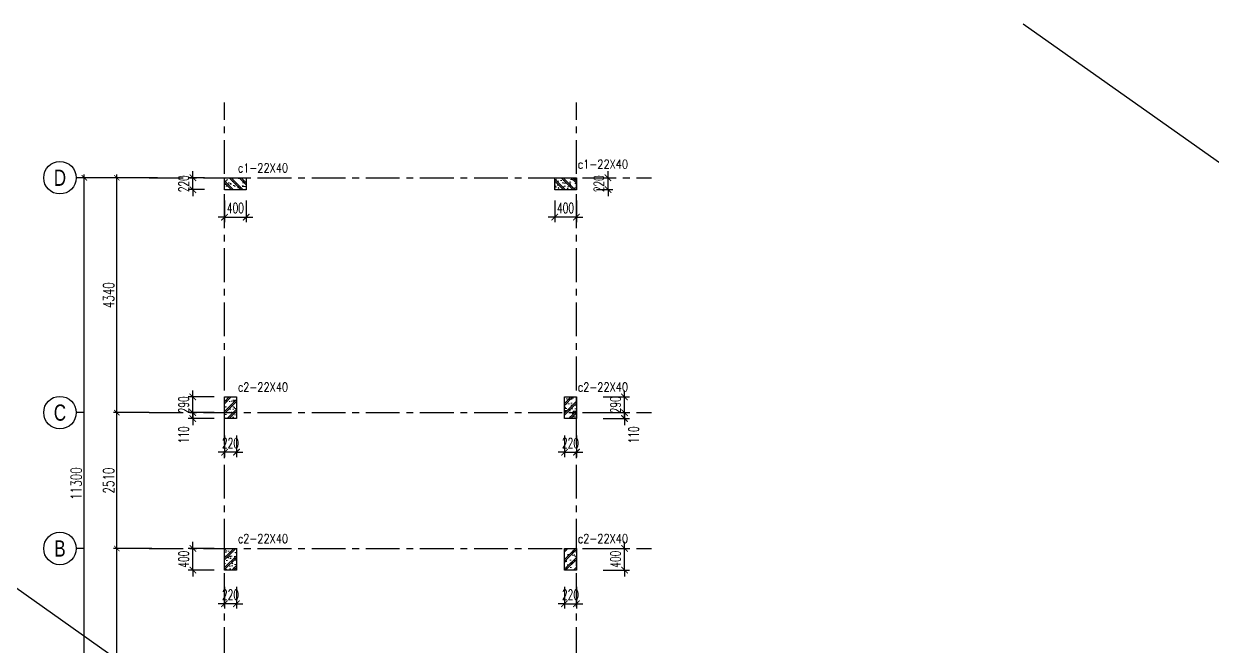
# Model space of a CAD drawing. Header units: millimetres. Extents: x -529861 to -223882, y -171969 to 61504.
# Drawn here: x -457432 to -435479, y -19940 to -8438 of the extents above; entities that cross this region are included whole.
import ezdxf
from ezdxf.enums import TextEntityAlignment as Align

# ---------------------------------------------------------------- set-up
doc = ezdxf.new("R2010")
doc.units = ezdxf.units.MM
doc.header["$LTSCALE"] = 5000
doc.linetypes.add('CENTER', pattern=[2, 1.25, -0.25, 0.25, -0.25])
doc.layers.get('Defpoints').update_dxf_attribs({"color": 143})
for name, color, linetype in [('KC ICC-COTVACH', 3, 'Continuous'), ('KCS_AXIS', 18, 'CENTER'), ('KCS_BORDER', 3, 'Continuous'), ('KCS_CHI', 1, 'Continuous'), ('KCS_DIM', 1, 'Continuous'), ('KCS_TEXT', 2, 'Continuous')]:
    doc.layers.add(name, color=color, linetype=linetype)
for name, color, linetype, lineweight in [('KC-COT-HATCH', 13, 'Continuous', 15), ('KC-COT-NETCAT', 2, 'Continuous', 30), ('S-text', 2, 'Continuous', 20)]:
    doc.layers.add(name, color=color, linetype=linetype, lineweight=lineweight)
doc.layers.add('KCS_Plotter', color=11, linetype='Continuous', plot=False)
doc.styles.add('s-text', font='vnsimli.shx', dxfattribs={"width": 0.7})
doc.styles.add('style1', font='arial.ttf', dxfattribs={"width": 0.75})
doc.styles.add('vnsimpli', font='vnsimli.shx', dxfattribs={"width": 0.65})
doc.dimstyles.new('1-100s', dxfattribs={"dimtxt": 200, "dimasz": 100, "dimexe": 60, "dimexo": 0, "dimgap": 50, "dimtad": 1, "dimdec": 0, "dimzin": 0, "dimdsep": 46, "dimtxsty": 's-text', "dimblk1": 'ARCHTICK', "dimblk2": 'ARCHTICK', "dimsah": 1, "dimcen": 80, "dimdle": 60, "dimclrd": 9, "dimclre": 9, "dimclrt": 2, "dimadec": 0, "dimazin": 0, "dimtfac": 0.0001, "dimtdec": 0, "dimtix": 1, "dimtmove": 1, "dimatfit": 3, "dimldrblk": 'ARCHTICK', "dimfxl": 200, "dimtolj": 1, "dimtzin": 0, "dimarcsym": 0})
doc.dimstyles.new('KCS_DIM75', dxfattribs={"dimscale": 75, "dimtxt": 2.5, "dimasz": 1.6, "dimexe": 1.2, "dimexo": 0, "dimgap": 1, "dimtad": 1, "dimdec": 0, "dimzin": 0, "dimdsep": 46, "dimtxsty": 'vnsimpli', "dimblk": 'ARCHTICK', "dimcen": 0, "dimdle": 1, "dimclrd": 256, "dimclre": 256, "dimclrt": 2, "dimadec": 0, "dimazin": 0, "dimtfac": 1, "dimtdec": 0, "dimtix": 1, "dimtmove": 2, "dimatfit": 3, "dimfxl": 1, "dimtolj": 1, "dimtzin": 0, "dimarcsym": 0})

# ---------------------------------------------------------------- blocks, each defined once
blk = doc.blocks.new('*U935')
at = {"layer": 'KC-COT-HATCH'}
h = blk.add_hatch(dxfattribs=at)
h.set_pattern_fill('CHAU-02', color=256, scale=30, pattern_type=2)
h.set_pattern_definition([(50, (-758.44, -466.9), (215.178, -18.826), [22.5, -247.5]), (355, (-758.44, -466.9), (-41.625, 225.658), [18, -198]), (100.451, (-740.51, -468.47), (173.553, 206.83), [19.122, -210.343]), (46.184, (-758.44, -406.9), (320.17, -49.656), [33.75, -371.25]), (96.636, (-731.76, -411.04), (280.4, 292.24), [28.68, -315.514]), (351.184, (-758.44, -406.9), (280.4, 292.24), [27, -297]), (21, (-728.44, -421.9), (179.072, -120.786), [22.5, -247.5]), (226, (-728.44, -421.9), (201.565, -109.66), [18, -198]), (71.451, (-713.52, -431.97), (252.067, 96.76), [19.122, -210.343]), (67.5, (-758.44, -466.9), (-46.775, 88.3123), [0, -195.6, 0, -201, 0, -198.75]), (4.5, (-758.44, -466.9), (85.005, 114.031), [0, -114.6, 0, -191.1, 0, -75.75]), (327.5, (-825.34, -466.9), (160.147, -6.7665), [0, -75, 0, -234, 0, -310.5]), (317.5, (-855.34, -466.9), (174.956, 30.031), [0, -97.5, 0, -155.4, 0, -220.5]), (315, (-758.44, -466.9), (90.156, 90.156), []), (315, (-758.44, -430.15), (90.156, 90.156), [])])
h.paths.add_polyline_path([(-110, 200), (-110, -200), (110, -200), (110, 200)])
at = {"layer": 'KC-COT-NETCAT'}
blk.add_lwpolyline([(-110, -200), (110, -200), (110, 200), (-110, 200)], close=True, dxfattribs=at)
blk = doc.blocks.new('_ArchTick')
at = {"color": 0, "linetype": 'ByBlock', "const_width": 0.15}
blk.add_lwpolyline([(-0.5, -0.5), (0.5, 0.5)], dxfattribs=at)
blk = doc.blocks.new('*D1159')
at = {"layer": 'Defpoints', "color": 0, "ltscale": 1500, "transparency": 16777216}
for p in [(-30105, -46736), (-23605, -46736), (-23605, -48212)]:
    blk.add_point(p, dxfattribs=at)
at = {"layer": 'KCS_DIM', "color": 9, "lineweight": -2, "ltscale": 1500, "transparency": 16777216}
for p, q in [((-30105, -46736), (-30105, -48272)), ((-23605, -46736), (-23605, -48272)), ((-30165, -48212), (-23545, -48212))]:
    blk.add_line(p, q, dxfattribs=at)
at = {"layer": 'KCS_DIM', "color": 9, "lineweight": -2, "ltscale": 1500, "transparency": 16777216, "xscale": 100, "yscale": 100, "zscale": 100, "rotation": 180}
blk.add_blockref('_ArchTick', (-30105, -48212), dxfattribs=at)
at = {"layer": 'KCS_DIM', "color": 9, "lineweight": -2, "ltscale": 1500, "transparency": 16777216, "xscale": 100, "yscale": 100, "zscale": 100}
blk.add_blockref('_ArchTick', (-23605, -48212), dxfattribs=at)
at = {"layer": 'KCS_DIM', "color": 2, "ltscale": 1500, "transparency": 16777216, "insert": (-26855, -48062), "char_height": 200, "attachment_point": 5, "style": 's-text'}
blk.add_mtext('\\A1;6500', dxfattribs=at)
blk = doc.blocks.new('*D1160')
at = {"layer": 'Defpoints', "color": 0, "ltscale": 1500, "transparency": 16777216}
for p in [(-32095, -41688), (-31449, -41688), (-31412, -46138)]:
    blk.add_point(p, dxfattribs=at)
at = {"layer": 'KCS_DIM', "color": 9, "lineweight": -2, "ltscale": 1500, "transparency": 16777216}
for p, q in [((-31449, -41688), (-32155, -41688)), ((-32095, -46198), (-32095, -41628)), ((-31412, -46138), (-32155, -46138))]:
    blk.add_line(p, q, dxfattribs=at)
at = {"layer": 'KCS_DIM', "color": 9, "lineweight": -2, "ltscale": 1500, "transparency": 16777216, "xscale": 100, "yscale": 100, "zscale": 100}
for p, rotation in [((-32095, -41688), 90), ((-32095, -46138), 270)]:
    blk.add_blockref('_ArchTick', p, dxfattribs=dict(at, rotation=rotation))
at = {"layer": 'KCS_DIM', "color": 2, "ltscale": 1500, "transparency": 16777216, "insert": (-32245, -43913), "char_height": 200, "attachment_point": 5, "rotation": 90, "style": 's-text'}
blk.add_mtext('\\A1;4450', dxfattribs=at)
blk = doc.blocks.new('*D1161')
at = {"layer": 'Defpoints', "color": 0, "ltscale": 1500, "transparency": 16777216}
for p in [(-32095, -39178), (-31495, -39178), (-31449, -41688)]:
    blk.add_point(p, dxfattribs=at)
at = {"layer": 'KCS_DIM', "color": 9, "lineweight": -2, "ltscale": 1500, "transparency": 16777216}
for p, q in [((-31495, -39178), (-32155, -39178)), ((-32095, -41748), (-32095, -39118)), ((-31449, -41688), (-32155, -41688))]:
    blk.add_line(p, q, dxfattribs=at)
at = {"layer": 'KCS_DIM', "color": 9, "lineweight": -2, "ltscale": 1500, "transparency": 16777216, "xscale": 100, "yscale": 100, "zscale": 100}
for p, rotation in [((-32095, -39178), 90), ((-32095, -41688), 270)]:
    blk.add_blockref('_ArchTick', p, dxfattribs=dict(at, rotation=rotation))
at = {"layer": 'KCS_DIM', "color": 2, "ltscale": 1500, "transparency": 16777216, "insert": (-32245, -40433), "char_height": 200, "attachment_point": 5, "rotation": 90, "style": 's-text'}
blk.add_mtext('\\A1;2510', dxfattribs=at)
blk = doc.blocks.new('*D1162')
at = {"layer": 'Defpoints', "color": 0, "ltscale": 1500, "transparency": 16777216}
for p in [(-32095, -34838), (-31346, -34838), (-31495, -39178)]:
    blk.add_point(p, dxfattribs=at)
at = {"layer": 'KCS_DIM', "color": 9, "lineweight": -2, "ltscale": 1500, "transparency": 16777216}
for p, q in [((-31346, -34838), (-32155, -34838)), ((-32095, -39238), (-32095, -34778)), ((-31495, -39178), (-32155, -39178))]:
    blk.add_line(p, q, dxfattribs=at)
at = {"layer": 'KCS_DIM', "color": 9, "lineweight": -2, "ltscale": 1500, "transparency": 16777216, "xscale": 100, "yscale": 100, "zscale": 100}
for p, rotation in [((-32095, -34838), 90), ((-32095, -39178), 270)]:
    blk.add_blockref('_ArchTick', p, dxfattribs=dict(at, rotation=rotation))
at = {"layer": 'KCS_DIM', "color": 2, "ltscale": 1500, "transparency": 16777216, "insert": (-32245, -37008), "char_height": 200, "attachment_point": 5, "rotation": 90, "style": 's-text'}
blk.add_mtext('\\A1;4340', dxfattribs=at)
blk = doc.blocks.new('*D1163')
at = {"layer": 'Defpoints', "color": 0, "ltscale": 1500, "transparency": 16777216}
for p in [(-32695, -34838), (-31495, -34838), (-31495, -46138)]:
    blk.add_point(p, dxfattribs=at)
at = {"layer": 'KCS_DIM', "color": 9, "lineweight": -2, "ltscale": 1500, "transparency": 16777216}
for p, q in [((-31495, -34838), (-32755, -34838)), ((-32695, -46198), (-32695, -34778)), ((-31495, -46138), (-32755, -46138))]:
    blk.add_line(p, q, dxfattribs=at)
at = {"layer": 'KCS_DIM', "color": 9, "lineweight": -2, "ltscale": 1500, "transparency": 16777216, "xscale": 100, "yscale": 100, "zscale": 100}
for p, rotation in [((-32695, -34838), 90), ((-32695, -46138), 270)]:
    blk.add_blockref('_ArchTick', p, dxfattribs=dict(at, rotation=rotation))
at = {"layer": 'KCS_DIM', "color": 2, "ltscale": 1500, "transparency": 16777216, "insert": (-32845, -40488), "char_height": 200, "attachment_point": 5, "rotation": 90, "style": 's-text'}
blk.add_mtext('\\A1;11300', dxfattribs=at)
blk = doc.blocks.new('*U10')
at = {"layer": 'KC-COT-HATCH'}
h = blk.add_hatch(dxfattribs=at)
h.set_pattern_fill('CHAU-02', color=256, scale=30, pattern_type=2)
h.set_pattern_definition([(50, (-758.44, -556.9), (215.178, -18.826), [22.5, -247.5]), (355, (-758.44, -556.9), (-41.625, 225.658), [18, -198]), (100.451, (-740.51, -558.47), (173.553, 206.83), [19.122, -210.343]), (46.184, (-758.44, -496.9), (320.17, -49.656), [33.75, -371.25]), (96.636, (-731.76, -501.04), (280.4, 292.24), [28.68, -315.514]), (351.184, (-758.44, -496.9), (280.4, 292.24), [27, -297]), (21, (-728.44, -511.9), (179.072, -120.786), [22.5, -247.5]), (226, (-728.44, -511.9), (201.565, -109.66), [18, -198]), (71.451, (-713.52, -521.97), (252.067, 96.76), [19.122, -210.343]), (67.5, (-758.44, -556.9), (-46.775, 88.3123), [0, -195.6, 0, -201, 0, -198.75]), (4.5, (-758.44, -556.9), (85.005, 114.031), [0, -114.6, 0, -191.1, 0, -75.75]), (327.5, (-825.34, -556.9), (160.147, -6.7665), [0, -75, 0, -234, 0, -310.5]), (317.5, (-855.34, -556.9), (174.956, 30.031), [0, -97.5, 0, -155.4, 0, -220.5]), (315, (-758.44, -556.9), (90.156, 90.156), []), (315, (-758.44, -520.15), (90.156, 90.156), [])])
h.paths.add_polyline_path([(-110, 110), (-110, -110), (110, -110), (110, 110)])
at = {"layer": 'KC-COT-NETCAT'}
blk.add_lwpolyline([(-110, -110), (110, -110), (110, 110), (-110, 110)], close=True, dxfattribs=at)
blk = doc.blocks.new('*D1043')
at = {"layer": 'Defpoints', "color": 0, "linetype": 'ByBlock', "ltscale": 1500, "transparency": 16777216}
for p in [(-446727, -18133), (-446334, -18133), (-446727, -18533)]:
    blk.add_point(p, dxfattribs=at)
at = {"layer": 'KCS_DIM', "linetype": 'ByBlock', "lineweight": -2, "ltscale": 1500, "transparency": 16777216}
for p, q in [((-446727, -18133), (-446244, -18133)), ((-446334, -18133), (-446334, -18013)), ((-446334, -18533), (-446334, -18133)), ((-446727, -18533), (-446244, -18533)), ((-446334, -18533), (-446334, -18653))]:
    blk.add_line(p, q, dxfattribs=at)
at = {"layer": 'KCS_DIM', "linetype": 'ByBlock', "lineweight": -2, "ltscale": 1500, "transparency": 16777216, "xscale": 120, "yscale": 120, "zscale": 120}
for p, rotation in [((-446334, -18133), 270), ((-446334, -18533), 90)]:
    blk.add_blockref('_ArchTick', p, dxfattribs=dict(at, rotation=rotation))
at = {"layer": 'KCS_DIM', "color": 2, "linetype": 'ByBlock', "ltscale": 1500, "transparency": 16777216, "insert": (-446502, -18333), "char_height": 187.5, "attachment_point": 5, "rotation": 90, "style": 'vnsimpli'}
blk.add_mtext('\\A1;400', dxfattribs=at)
blk = doc.blocks.new('*D1044')
at = {"layer": 'Defpoints', "color": 0, "linetype": 'ByBlock', "ltscale": 1500, "transparency": 16777216}
for p in [(-447443, -18844), (-447223, -18844), (-447223, -19155)]:
    blk.add_point(p, dxfattribs=at)
at = {"layer": 'KCS_DIM', "linetype": 'ByBlock', "lineweight": -2, "ltscale": 1500, "transparency": 16777216}
for p, q in [((-447443, -18844), (-447443, -19245)), ((-447223, -18844), (-447223, -19245)), ((-447443, -19155), (-447563, -19155)), ((-447443, -19155), (-447223, -19155)), ((-447223, -19155), (-447103, -19155))]:
    blk.add_line(p, q, dxfattribs=at)
at = {"layer": 'KCS_DIM', "linetype": 'ByBlock', "lineweight": -2, "ltscale": 1500, "transparency": 16777216, "xscale": 120, "yscale": 120, "zscale": 120}
blk.add_blockref('_ArchTick', (-447443, -19155), dxfattribs=at)
at = {"layer": 'KCS_DIM', "linetype": 'ByBlock', "lineweight": -2, "ltscale": 1500, "transparency": 16777216, "xscale": 120, "yscale": 120, "zscale": 120, "rotation": 180}
blk.add_blockref('_ArchTick', (-447223, -19155), dxfattribs=at)
at = {"layer": 'KCS_DIM', "color": 2, "linetype": 'ByBlock', "ltscale": 1500, "transparency": 16777216, "insert": (-447333, -18986), "char_height": 187.5, "attachment_point": 5, "style": 'vnsimpli'}
blk.add_mtext('\\A1;220', dxfattribs=at)
blk = doc.blocks.new('*D1045')
at = {"layer": 'Defpoints', "color": 0, "linetype": 'ByBlock', "ltscale": 1500, "transparency": 16777216}
for p in [(-454308, -18133), (-453914, -18133), (-453914, -18533)]:
    blk.add_point(p, dxfattribs=at)
at = {"layer": 'KCS_DIM', "linetype": 'ByBlock', "lineweight": -2, "ltscale": 1500, "transparency": 16777216}
for p, q in [((-453914, -18133), (-454398, -18133)), ((-454308, -18133), (-454308, -18013)), ((-454308, -18533), (-454308, -18133)), ((-453914, -18533), (-454398, -18533)), ((-454308, -18533), (-454308, -18653))]:
    blk.add_line(p, q, dxfattribs=at)
at = {"layer": 'KCS_DIM', "linetype": 'ByBlock', "lineweight": -2, "ltscale": 1500, "transparency": 16777216, "xscale": 120, "yscale": 120, "zscale": 120}
for p, rotation in [((-454308, -18133), 270), ((-454308, -18533), 90)]:
    blk.add_blockref('_ArchTick', p, dxfattribs=dict(at, rotation=rotation))
at = {"layer": 'KCS_DIM', "color": 2, "linetype": 'ByBlock', "ltscale": 1500, "transparency": 16777216, "insert": (-454477, -18333), "char_height": 187.5, "attachment_point": 5, "rotation": 90, "style": 'vnsimpli'}
blk.add_mtext('\\A1;400', dxfattribs=at)
blk = doc.blocks.new('*D1046')
at = {"layer": 'Defpoints', "color": 0, "linetype": 'ByBlock', "ltscale": 1500, "transparency": 16777216}
for p in [(-453723, -18844), (-453503, -18844), (-453723, -19155)]:
    blk.add_point(p, dxfattribs=at)
at = {"layer": 'KCS_DIM', "linetype": 'ByBlock', "lineweight": -2, "ltscale": 1500, "transparency": 16777216}
for p, q in [((-453723, -18844), (-453723, -19245)), ((-453503, -18844), (-453503, -19245)), ((-453723, -19155), (-453843, -19155)), ((-453503, -19155), (-453723, -19155)), ((-453503, -19155), (-453383, -19155))]:
    blk.add_line(p, q, dxfattribs=at)
at = {"layer": 'KCS_DIM', "linetype": 'ByBlock', "lineweight": -2, "ltscale": 1500, "transparency": 16777216, "xscale": 120, "yscale": 120, "zscale": 120}
blk.add_blockref('_ArchTick', (-453723, -19155), dxfattribs=at)
at = {"layer": 'KCS_DIM', "linetype": 'ByBlock', "lineweight": -2, "ltscale": 1500, "transparency": 16777216, "xscale": 120, "yscale": 120, "zscale": 120, "rotation": 180}
blk.add_blockref('_ArchTick', (-453503, -19155), dxfattribs=at)
at = {"layer": 'KCS_DIM', "color": 2, "linetype": 'ByBlock', "ltscale": 1500, "transparency": 16777216, "insert": (-453613, -18986), "char_height": 187.5, "attachment_point": 5, "style": 'vnsimpli'}
blk.add_mtext('\\A1;220', dxfattribs=at)
blk = doc.blocks.new('*D1034')
at = {"layer": 'Defpoints', "color": 0, "linetype": 'ByBlock', "ltscale": 1500, "transparency": 16777216}
for p in [(-454308, -15623), (-453914, -15623), (-453914, -15733)]:
    blk.add_point(p, dxfattribs=at)
at = {"layer": 'KCS_DIM', "linetype": 'ByBlock', "lineweight": -2, "ltscale": 1500, "transparency": 16777216}
for p, q in [((-454308, -15623), (-454308, -15503)), ((-453914, -15623), (-454398, -15623)), ((-453914, -15733), (-454398, -15733)), ((-454308, -15733), (-454308, -15623)), ((-454308, -15733), (-454308, -15853))]:
    blk.add_line(p, q, dxfattribs=at)
at = {"layer": 'KCS_DIM', "linetype": 'ByBlock', "lineweight": -2, "ltscale": 1500, "transparency": 16777216, "xscale": 120, "yscale": 120, "zscale": 120}
for p, rotation in [((-454308, -15623), 270), ((-454308, -15733), 90)]:
    blk.add_blockref('_ArchTick', p, dxfattribs=dict(at, rotation=rotation))
at = {"layer": 'KCS_DIM', "color": 2, "linetype": 'ByBlock', "ltscale": 1500, "transparency": 16777216, "insert": (-454477, -16035), "char_height": 187.5, "attachment_point": 5, "rotation": 90, "style": 'vnsimpli'}
blk.add_mtext('\\A1;110', dxfattribs=at)
blk = doc.blocks.new('*D1035')
at = {"layer": 'Defpoints', "color": 0, "linetype": 'ByBlock', "ltscale": 1500, "transparency": 16777216}
for p in [(-454308, -15333), (-453914, -15333), (-453914, -15623)]:
    blk.add_point(p, dxfattribs=at)
at = {"layer": 'KCS_DIM', "linetype": 'ByBlock', "lineweight": -2, "ltscale": 1500, "transparency": 16777216}
for p, q in [((-453914, -15333), (-454398, -15333)), ((-454308, -15333), (-454308, -15213)), ((-454308, -15623), (-454308, -15333)), ((-453914, -15623), (-454398, -15623)), ((-454308, -15623), (-454308, -15743))]:
    blk.add_line(p, q, dxfattribs=at)
at = {"layer": 'KCS_DIM', "linetype": 'ByBlock', "lineweight": -2, "ltscale": 1500, "transparency": 16777216, "xscale": 120, "yscale": 120, "zscale": 120}
for p, rotation in [((-454308, -15333), 270), ((-454308, -15623), 90)]:
    blk.add_blockref('_ArchTick', p, dxfattribs=dict(at, rotation=rotation))
at = {"layer": 'KCS_DIM', "color": 2, "linetype": 'ByBlock', "ltscale": 1500, "transparency": 16777216, "insert": (-454477, -15478), "char_height": 187.5, "attachment_point": 5, "rotation": 90, "style": 'vnsimpli'}
blk.add_mtext('\\A1;290', dxfattribs=at)
blk = doc.blocks.new('*D1030')
at = {"layer": 'Defpoints', "color": 0, "linetype": 'ByBlock', "ltscale": 1500, "transparency": 16777216}
for p in [(-453723, -16044), (-453503, -16044), (-453723, -16355)]:
    blk.add_point(p, dxfattribs=at)
at = {"layer": 'KCS_DIM', "linetype": 'ByBlock', "lineweight": -2, "ltscale": 1500, "transparency": 16777216}
for p, q in [((-453723, -16044), (-453723, -16445)), ((-453503, -16044), (-453503, -16445)), ((-453723, -16355), (-453843, -16355)), ((-453503, -16355), (-453723, -16355)), ((-453503, -16355), (-453383, -16355))]:
    blk.add_line(p, q, dxfattribs=at)
at = {"layer": 'KCS_DIM', "linetype": 'ByBlock', "lineweight": -2, "ltscale": 1500, "transparency": 16777216, "xscale": 120, "yscale": 120, "zscale": 120}
blk.add_blockref('_ArchTick', (-453723, -16355), dxfattribs=at)
at = {"layer": 'KCS_DIM', "linetype": 'ByBlock', "lineweight": -2, "ltscale": 1500, "transparency": 16777216, "xscale": 120, "yscale": 120, "zscale": 120, "rotation": 180}
blk.add_blockref('_ArchTick', (-453503, -16355), dxfattribs=at)
at = {"layer": 'KCS_DIM', "color": 2, "linetype": 'ByBlock', "ltscale": 1500, "transparency": 16777216, "insert": (-453613, -16186), "char_height": 187.5, "attachment_point": 5, "style": 'vnsimpli'}
blk.add_mtext('\\A1;220', dxfattribs=at)
blk = doc.blocks.new('*D1031')
at = {"layer": 'Defpoints', "color": 0, "linetype": 'ByBlock', "ltscale": 1500, "transparency": 16777216}
for p in [(-446727, -15623), (-446727, -15733), (-446334, -15623)]:
    blk.add_point(p, dxfattribs=at)
at = {"layer": 'KCS_DIM', "linetype": 'ByBlock', "lineweight": -2, "ltscale": 1500, "transparency": 16777216}
for p, q in [((-446334, -15623), (-446334, -15503)), ((-446727, -15623), (-446244, -15623)), ((-446727, -15733), (-446244, -15733)), ((-446334, -15733), (-446334, -15623)), ((-446334, -15733), (-446334, -15853))]:
    blk.add_line(p, q, dxfattribs=at)
at = {"layer": 'KCS_DIM', "linetype": 'ByBlock', "lineweight": -2, "ltscale": 1500, "transparency": 16777216, "xscale": 120, "yscale": 120, "zscale": 120}
for p, rotation in [((-446334, -15623), 270), ((-446334, -15733), 90)]:
    blk.add_blockref('_ArchTick', p, dxfattribs=dict(at, rotation=rotation))
at = {"layer": 'KCS_DIM', "color": 2, "linetype": 'ByBlock', "ltscale": 1500, "transparency": 16777216, "insert": (-446165, -16035), "char_height": 187.5, "attachment_point": 5, "rotation": 90, "style": 'vnsimpli'}
blk.add_mtext('\\A1;110', dxfattribs=at)
blk = doc.blocks.new('*D1032')
at = {"layer": 'Defpoints', "color": 0, "linetype": 'ByBlock', "ltscale": 1500, "transparency": 16777216}
for p in [(-446727, -15333), (-446334, -15333), (-446727, -15623)]:
    blk.add_point(p, dxfattribs=at)
at = {"layer": 'KCS_DIM', "linetype": 'ByBlock', "lineweight": -2, "ltscale": 1500, "transparency": 16777216}
for p, q in [((-446727, -15333), (-446244, -15333)), ((-446334, -15333), (-446334, -15213)), ((-446334, -15623), (-446334, -15333)), ((-446727, -15623), (-446244, -15623)), ((-446334, -15623), (-446334, -15743))]:
    blk.add_line(p, q, dxfattribs=at)
at = {"layer": 'KCS_DIM', "linetype": 'ByBlock', "lineweight": -2, "ltscale": 1500, "transparency": 16777216, "xscale": 120, "yscale": 120, "zscale": 120}
for p, rotation in [((-446334, -15333), 270), ((-446334, -15623), 90)]:
    blk.add_blockref('_ArchTick', p, dxfattribs=dict(at, rotation=rotation))
at = {"layer": 'KCS_DIM', "color": 2, "linetype": 'ByBlock', "ltscale": 1500, "transparency": 16777216, "insert": (-446502, -15478), "char_height": 187.5, "attachment_point": 5, "rotation": 90, "style": 'vnsimpli'}
blk.add_mtext('\\A1;290', dxfattribs=at)
blk = doc.blocks.new('*D1033')
at = {"layer": 'Defpoints', "color": 0, "linetype": 'ByBlock', "ltscale": 1500, "transparency": 16777216}
for p in [(-447443, -16044), (-447223, -16044), (-447223, -16355)]:
    blk.add_point(p, dxfattribs=at)
at = {"layer": 'KCS_DIM', "linetype": 'ByBlock', "lineweight": -2, "ltscale": 1500, "transparency": 16777216}
for p, q in [((-447443, -16044), (-447443, -16445)), ((-447223, -16044), (-447223, -16445)), ((-447443, -16355), (-447563, -16355)), ((-447443, -16355), (-447223, -16355)), ((-447223, -16355), (-447103, -16355))]:
    blk.add_line(p, q, dxfattribs=at)
at = {"layer": 'KCS_DIM', "linetype": 'ByBlock', "lineweight": -2, "ltscale": 1500, "transparency": 16777216, "xscale": 120, "yscale": 120, "zscale": 120}
blk.add_blockref('_ArchTick', (-447443, -16355), dxfattribs=at)
at = {"layer": 'KCS_DIM', "linetype": 'ByBlock', "lineweight": -2, "ltscale": 1500, "transparency": 16777216, "xscale": 120, "yscale": 120, "zscale": 120, "rotation": 180}
blk.add_blockref('_ArchTick', (-447223, -16355), dxfattribs=at)
at = {"layer": 'KCS_DIM', "color": 2, "linetype": 'ByBlock', "ltscale": 1500, "transparency": 16777216, "insert": (-447333, -16186), "char_height": 187.5, "attachment_point": 5, "style": 'vnsimpli'}
blk.add_mtext('\\A1;220', dxfattribs=at)
blk = doc.blocks.new('*D1047')
at = {"layer": 'Defpoints', "color": 0, "linetype": 'ByBlock', "ltscale": 1500, "transparency": 16777216}
for p in [(-453723, -11706), (-453323, -11706), (-453323, -12011)]:
    blk.add_point(p, dxfattribs=at)
at = {"layer": 'KCS_DIM', "linetype": 'ByBlock', "lineweight": -2, "ltscale": 1500, "transparency": 16777216}
for p, q in [((-453723, -11706), (-453723, -12101)), ((-453323, -11706), (-453323, -12101)), ((-453723, -12011), (-453843, -12011)), ((-453723, -12011), (-453323, -12011)), ((-453323, -12011), (-453203, -12011))]:
    blk.add_line(p, q, dxfattribs=at)
at = {"layer": 'KCS_DIM', "linetype": 'ByBlock', "lineweight": -2, "ltscale": 1500, "transparency": 16777216, "xscale": 120, "yscale": 120, "zscale": 120}
blk.add_blockref('_ArchTick', (-453723, -12011), dxfattribs=at)
at = {"layer": 'KCS_DIM', "linetype": 'ByBlock', "lineweight": -2, "ltscale": 1500, "transparency": 16777216, "xscale": 120, "yscale": 120, "zscale": 120, "rotation": 180}
blk.add_blockref('_ArchTick', (-453323, -12011), dxfattribs=at)
at = {"layer": 'KCS_DIM', "color": 2, "linetype": 'ByBlock', "ltscale": 1500, "transparency": 16777216, "insert": (-453523, -11842), "char_height": 187.5, "attachment_point": 5, "style": 'vnsimpli'}
blk.add_mtext('\\A1;400', dxfattribs=at)
blk = doc.blocks.new('*D1036')
at = {"layer": 'Defpoints', "color": 0, "linetype": 'ByBlock', "ltscale": 1500, "transparency": 16777216}
for p in [(-454308, -11283), (-454091, -11283), (-454091, -11503)]:
    blk.add_point(p, dxfattribs=at)
at = {"layer": 'KCS_DIM', "linetype": 'ByBlock', "lineweight": -2, "ltscale": 1500, "transparency": 16777216}
for p, q in [((-454308, -11283), (-454308, -11163)), ((-454091, -11283), (-454398, -11283)), ((-454308, -11503), (-454308, -11283)), ((-454091, -11503), (-454398, -11503)), ((-454308, -11503), (-454308, -11623))]:
    blk.add_line(p, q, dxfattribs=at)
at = {"layer": 'KCS_DIM', "linetype": 'ByBlock', "lineweight": -2, "ltscale": 1500, "transparency": 16777216, "xscale": 120, "yscale": 120, "zscale": 120}
for p, rotation in [((-454308, -11283), 270), ((-454308, -11503), 90)]:
    blk.add_blockref('_ArchTick', p, dxfattribs=dict(at, rotation=rotation))
at = {"layer": 'KCS_DIM', "color": 2, "linetype": 'ByBlock', "ltscale": 1500, "transparency": 16777216, "insert": (-454477, -11393), "char_height": 187.5, "attachment_point": 5, "rotation": 90, "style": 'vnsimpli'}
blk.add_mtext('\\A1;220', dxfattribs=at)
blk = doc.blocks.new('*D1037')
at = {"layer": 'Defpoints', "color": 0, "linetype": 'ByBlock', "ltscale": 1500, "transparency": 16777216}
for p in [(-447623, -11706), (-447223, -11706), (-447623, -12011)]:
    blk.add_point(p, dxfattribs=at)
at = {"layer": 'KCS_DIM', "linetype": 'ByBlock', "lineweight": -2, "ltscale": 1500, "transparency": 16777216}
for p, q in [((-447623, -11706), (-447623, -12101)), ((-447223, -11706), (-447223, -12101)), ((-447623, -12011), (-447743, -12011)), ((-447223, -12011), (-447623, -12011)), ((-447223, -12011), (-447103, -12011))]:
    blk.add_line(p, q, dxfattribs=at)
at = {"layer": 'KCS_DIM', "linetype": 'ByBlock', "lineweight": -2, "ltscale": 1500, "transparency": 16777216, "xscale": 120, "yscale": 120, "zscale": 120}
blk.add_blockref('_ArchTick', (-447623, -12011), dxfattribs=at)
at = {"layer": 'KCS_DIM', "linetype": 'ByBlock', "lineweight": -2, "ltscale": 1500, "transparency": 16777216, "xscale": 120, "yscale": 120, "zscale": 120, "rotation": 180}
blk.add_blockref('_ArchTick', (-447223, -12011), dxfattribs=at)
at = {"layer": 'KCS_DIM', "color": 2, "linetype": 'ByBlock', "ltscale": 1500, "transparency": 16777216, "insert": (-447423, -11842), "char_height": 187.5, "attachment_point": 5, "style": 'vnsimpli'}
blk.add_mtext('\\A1;400', dxfattribs=at)
blk = doc.blocks.new('*D1038')
at = {"layer": 'Defpoints', "color": 0, "linetype": 'ByBlock', "ltscale": 1500, "transparency": 16777216}
for p in [(-446855, -11283), (-446639, -11283), (-446855, -11503)]:
    blk.add_point(p, dxfattribs=at)
at = {"layer": 'KCS_DIM', "linetype": 'ByBlock', "lineweight": -2, "ltscale": 1500, "transparency": 16777216}
for p, q in [((-446639, -11283), (-446639, -11163)), ((-446855, -11283), (-446549, -11283)), ((-446639, -11503), (-446639, -11283)), ((-446855, -11503), (-446549, -11503)), ((-446639, -11503), (-446639, -11623))]:
    blk.add_line(p, q, dxfattribs=at)
at = {"layer": 'KCS_DIM', "linetype": 'ByBlock', "lineweight": -2, "ltscale": 1500, "transparency": 16777216, "xscale": 120, "yscale": 120, "zscale": 120}
for p, rotation in [((-446639, -11283), 270), ((-446639, -11503), 90)]:
    blk.add_blockref('_ArchTick', p, dxfattribs=dict(at, rotation=rotation))
at = {"layer": 'KCS_DIM', "color": 2, "linetype": 'ByBlock', "ltscale": 1500, "transparency": 16777216, "insert": (-446808, -11393), "char_height": 187.5, "attachment_point": 5, "rotation": 90, "style": 'vnsimpli'}
blk.add_mtext('\\A1;220', dxfattribs=at)
blk = doc.blocks.new('2-LUOI TRUC')
at = {"layer": 'KCS_AXIS', "ltscale": 0.1}
for p, q in [((-30105.3, -46766.5), (-30105.3, -33447.5)), ((-23605.3, -46766.5), (-23605.3, -33447.5)), ((-31495.3, -34837.5), (-22215.3, -34837.5)), ((-31495.3, -39177.5), (-22215.3, -39177.5)), ((-31495.3, -41687.5), (-22215.3, -41687.5)), ((-31495.3, -46137.5), (-22215.3, -46137.5))]:
    blk.add_line(p, q, dxfattribs=at)
at = {"layer": 'KCS_CHI', "ltscale": 1500}
for p, q in [((-32695.3, -34837.5), (-32845.3, -34837.5)), ((-32695.3, -39177.5), (-32845.3, -39177.5)), ((-32695.3, -41687.5), (-32845.3, -41687.5)), ((-32695.3, -46137.5), (-32845.3, -46137.5)), ((-30105.3, -48211.7), (-30105.3, -48361.7)), ((-23605.3, -48211.7), (-23605.3, -48361.7))]:
    blk.add_line(p, q, dxfattribs=at)
for centre in [(-33145.3, -34837.5), (-33145.3, -39177.5), (-33145.3, -41687.5), (-33145.3, -46137.5), (-30105.3, -48661.7), (-23605.3, -48661.7)]:
    blk.add_circle(centre, 300, dxfattribs=at)
at = {"layer": 'KCS_TEXT', "color": 4, "ltscale": 1500, "style": 'style1', "width": 0.75}
for s, p in [('D', (-33145.3, -34837.5)), ('C', (-33145.3, -39177.5)), ('B', (-33145.3, -41687.5)), ('A', (-33145.3, -46137.5)), ('1', (-30105.3, -48661.7)), ('2', (-23605.3, -48661.7))]:
    blk.add_text(s, height=300, dxfattribs=at).set_placement(p, align=Align.MIDDLE_CENTER)
at = {"layer": 'KCS_DIM', "ltscale": 1500}
for base, p1, p2, picture, middle in [((-32695.3, -34837.5), (-31495.3, -46137.5), (-31495.3, -34837.5), '*D1163', (-32845.3, -40487.5)), ((-32095.3, -34837.5), (-31495.3, -39177.5), (-31345.8, -34837.5), '*D1162', (-32245.3, -37007.5)), ((-32095.3, -39177.5), (-31449, -41687.5), (-31495.3, -39177.5), '*D1161', (-32245.3, -40432.5)), ((-32095.3, -41687.5), (-31412.2, -46137.5), (-31449, -41687.5), '*D1160', (-32245.3, -43912.5))]:
    dim = blk.add_linear_dim(base=base, p1=p1, p2=p2, angle=90, dimstyle='1-100s', dxfattribs=at)
    dim.commit()
    dim.dimension.update_dxf_attribs({"geometry": picture, "text_midpoint": middle})
dim = blk.add_linear_dim(base=(-23605.3, -48211.7), p1=(-30105.3, -46735.7), p2=(-23605.3, -46735.7), dimstyle='1-100s', dxfattribs=at)
dim.commit()
dim.dimension.update_dxf_attribs({"geometry": '*D1159', "text_midpoint": (-26855.3, -48061.7)})
blk = doc.blocks.new('2-MBC T2')
at = {"layer": 'KC ICC-COTVACH'}
for name, p, xscale, rotation in [('*U935', (90, 11080), -1.000000000000001, 90), ('*U935', (6190, 11080), -1.000000000000001, 90), ('*U935', (0, 6940), -1, 180), ('*U935', (6280, 6940), -1, 180), ('*U935', (0, 4140), -1, 180), ('*U935', (6280, 4140), -1, 180), ('*U935', (0, 690), -1, 180), ('*U10', (2100, 0), -1, 180), ('*U935', (6190, 0), -1.000000000000001, 90)]:
    blk.add_blockref(name, p, dxfattribs=dict(at, xscale=xscale, rotation=rotation))
at = {"layer": 'KCS_AXIS'}
blk.add_blockref('2-LUOI TRUC', (29995, 46028), dxfattribs=at)

msp = doc.modelspace()

# ---------------------------------------------------------------- linework, layer by layer
at = {"layer": 'KCS_Plotter', "linetype": 'ByBlock', "ltscale": 1500}
for p, q in [((-472309.84, -8437.61), (-439778.22, -31442.11)), ((-438969.79, -8437.61), (-406438.16, -31442.11))]:
    msp.add_line(p, q, dxfattribs=at)

# ---------------------------------------------------------------- block references
at = {"layer": 'KCS_BORDER', "ltscale": 1500}
msp.add_blockref('2-MBC T2', (-453613.36, -22473.4), dxfattribs=at)

# ---------------------------------------------------------------- texts
at = {"layer": 'S-text', "style": 's-text', "width": 0.8}
for s, p in [('c1-22X40', (-446734.62, -11114.47, 0)), ('c1-22X40', (-453014.62, -11183.14, 0)), ('c2-22X40', (-453014.62, -15233.14, 0)), ('c2-22X40', (-446734.62, -15233.14, 0)), ('c2-22X40', (-453014.62, -18033.14, 0)), ('c2-22X40', (-446734.62, -18033.14, 0))]:
    msp.add_text(s, height=165, dxfattribs=at).set_placement(p, align=Align.CENTER)

# ---------------------------------------------------------------- dimensions: what is measured, and where the dimension line sits
at = {"layer": 'KCS_DIM', "linetype": 'ByBlock', "ltscale": 1500}
for base, p1, p2, angle, picture, middle in [((-454307.89, -11283.4), (-454091.5, -11503.4), (-454091.5, -11283.4), 90, '*D1036', (-454476.64, -11393.4)), ((-446638.83, -11283.4), (-446855.22, -11503.4), (-446855.22, -11283.4), 90, '*D1038', (-446807.58, -11393.4)), ((-447623.36, -12010.57), (-447223.36, -11705.77), (-447623.36, -11705.77), 180, '*D1037', (-447423.36, -11841.82)), ((-454307.89, -15333.4), (-453914.5, -15623.4), (-453914.5, -15333.4), 90, '*D1035', (-454476.64, -15478.4)), ((-446333.7, -15333.4), (-446727.09, -15623.4), (-446727.09, -15333.4), 90, '*D1032', (-446502.45, -15478.4)), ((-453723.36, -16354.5), (-453503.36, -16043.66), (-453723.36, -16043.66), 180, '*D1030', (-453613.36, -16185.75)), ((-454307.89, -18133.4), (-453914.5, -18533.4), (-453914.5, -18133.4), 90, '*D1045', (-454476.64, -18333.4)), ((-446333.7, -18133.4), (-446727.09, -18533.4), (-446727.09, -18133.4), 90, '*D1043', (-446502.45, -18333.4)), ((-453723.36, -19154.5), (-453503.36, -18843.66), (-453723.36, -18843.66), 180, '*D1046', (-453613.36, -18985.75))]:
    dim = msp.add_linear_dim(base=base, p1=p1, p2=p2, angle=angle, dimstyle='KCS_DIM75', dxfattribs=at)
    dim.commit()
    dim.dimension.update_dxf_attribs({"geometry": picture, "text_midpoint": middle})
for base, p1, p2, picture, middle in [((-453323.36, -12010.57), (-453723.36, -11705.77), (-453323.36, -11705.77), '*D1047', (-453523.36, -11841.82)), ((-447223.36, -16354.5), (-447443.36, -16043.66), (-447223.36, -16043.66), '*D1033', (-447333.36, -16185.75)), ((-447223.36, -19154.5), (-447443.36, -18843.66), (-447223.36, -18843.66), '*D1044', (-447333.36, -18985.75))]:
    dim = msp.add_linear_dim(base=base, p1=p1, p2=p2, dimstyle='KCS_DIM75', dxfattribs=at)
    dim.commit()
    dim.dimension.update_dxf_attribs({"geometry": picture, "text_midpoint": middle})
for base, p1, p2, picture, middle in [((-454307.89, -15623.4), (-453914.5, -15733.4), (-453914.5, -15623.4), '*D1034', (-454476.64, -16034.76)), ((-446333.7, -15623.4), (-446727.09, -15733.4), (-446727.09, -15623.4), '*D1031', (-446164.95, -16034.76))]:
    dim = msp.add_linear_dim(base=base, p1=p1, p2=p2, angle=90, dimstyle='KCS_DIM75', dxfattribs=at)
    dim.commit()
    dim.dimension.update_dxf_attribs({"geometry": picture, "text_midpoint": middle, "dimtype": 160})

doc.saveas('drawing.dxf')
